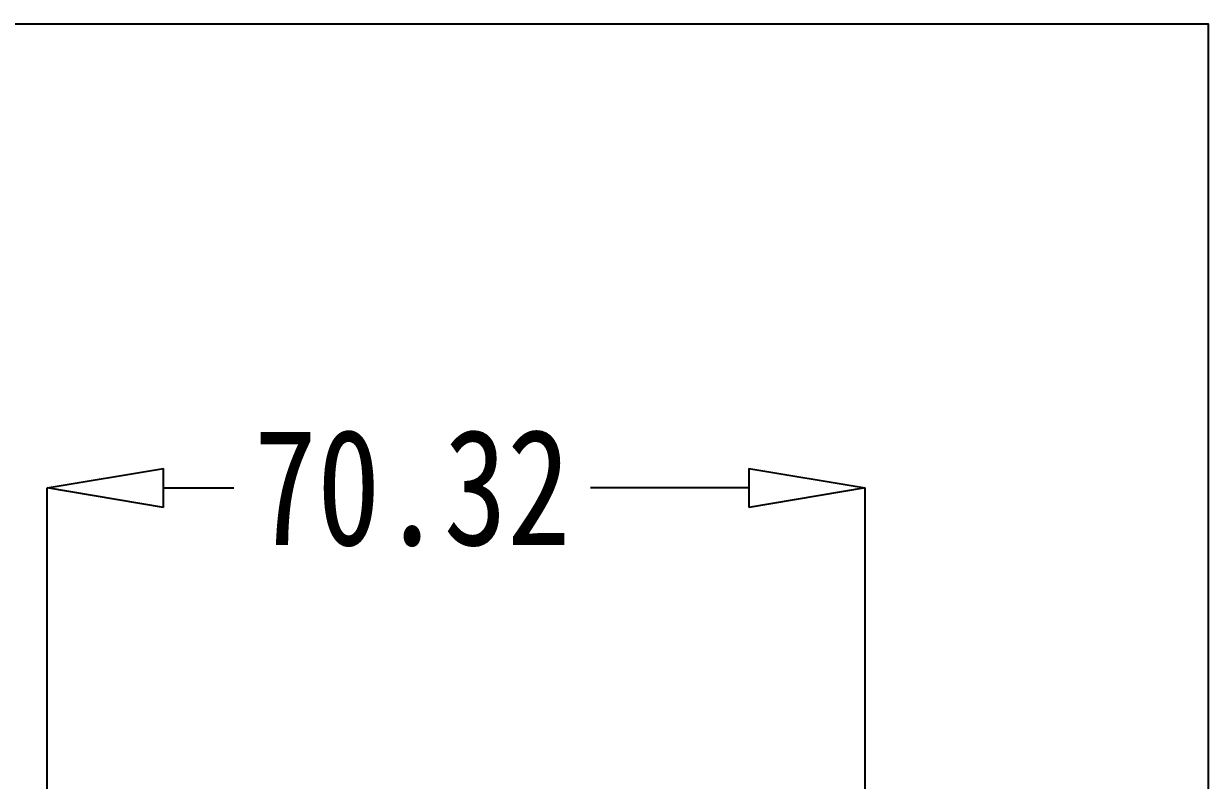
# Model space of a CAD drawing. Header units: millimetres. Extents: x 564 to 2602, y -1989 to 1042.
# Drawn here: x 1041.5 to 1143.3, y -612.7 to -547.6 of the extents above; entities that cross this region are included whole.
import ezdxf

# ---------------------------------------------------------------- set-up
doc = ezdxf.new("R2010")
doc.units = ezdxf.units.MM
doc.header["$LTSCALE"] = 16.335
doc.header["$PDMODE"] = 3
doc.header["$PDSIZE"] = 0.3125
doc.layers.get('0').update_dxf_attribs({"linetype": 'CONTINUOUS'})
doc.layers.get('Defpoints').update_dxf_attribs({"linetype": 'CONTINUOUS'})
doc.styles.get("Standard").update_dxf_attribs({"font": 'txt', "width": 0.8})
doc.dimstyles.new('STANDARD$0', dxfattribs={"dimscale": 2, "dimtxt": 3, "dimasz": 3, "dimexe": 1.25, "dimexo": 0.625, "dimgap": 0.5, "dimtad": 0, "dimdsep": 46, "dimlunit": 6, "dimtxsty": 'Standard', "dimblk": 'CLOSEDBLANK', "dimcen": 0, "dimclrt": 2, "dimazin": 2, "dimtfac": 2, "dimtmove": 1, "dimatfit": 3, "dimfxl": 0, "dimtolj": 1, "dimtzin": 0, "dimarcsym": 0})

# ---------------------------------------------------------------- blocks, each defined once
blk = doc.blocks.new('_ClosedBlank')
at = {"color": 0, "linetype": 'ByBlock', "lineweight": -2}
for p, q in [((-1, 0.167), (0, 0)), ((-1, 0.167), (-1, -0.167)), ((0, 0), (-1, -0.167))]:
    blk.add_line(p, q, dxfattribs=at)
blk = doc.blocks.new('*D160')
at = {"color": 6, "linetype": 'Continuous', "lineweight": -2}
for p, q in [((1043.51, -662.52), (1043.51, -587.52)), ((1053.51, -587.52), (1059.55, -587.52)), ((1103.83, -587.52), (1090.21, -587.52)), ((1113.83, -651.81), (1113.83, -587.52))]:
    blk.add_line(p, q, dxfattribs=at)
at = {"layer": 'Defpoints', "color": 0}
for p in [(1043.51, -587.52), (1113.83, -651.81), (1043.51, -662.52)]:
    blk.add_point(p, dxfattribs=at)
at = {"color": 6, "lineweight": -2, "xscale": 10, "yscale": 10, "zscale": 10, "rotation": 180}
blk.add_blockref('_ClosedBlank', (1043.51, -587.52), dxfattribs=at)
at = {"color": 6, "lineweight": -2, "xscale": 10, "yscale": 10, "zscale": 10}
blk.add_blockref('_ClosedBlank', (1113.83, -587.52), dxfattribs=at)
at = {"color": 4, "insert": (1074.88, -587.52), "char_height": 10, "attachment_point": 5}
blk.add_mtext('\\A1;70.32', dxfattribs=at)

msp = doc.modelspace()

# ---------------------------------------------------------------- linework, layer by layer
msp.add_lwpolyline([(597.996, -547.614), (1143.323, -547.614), (1143.323, -959.192), (597.996, -959.192)], close=True)

# ---------------------------------------------------------------- dimensions: what is measured, and where the dimension line sits
dim = msp.add_linear_dim(base=(1043.513, -587.525), p1=(1113.831, -651.808), p2=(1043.513, -662.516), dimstyle='STANDARD$0', override={"dimtxt": 5, "dimasz": 5, "dimexe": 0, "dimexo": 0, "dimgap": 0, "dimzin": 0, "dimclrd": 6, "dimclre": 6, "dimclrt": 4, "dimfxl": 1.25})
dim.commit()
dim.dimension.update_dxf_attribs({"geometry": '*D160', "text_midpoint": (1074.879, -587.525), "dimtype": 160})

doc.saveas('drawing.dxf')
